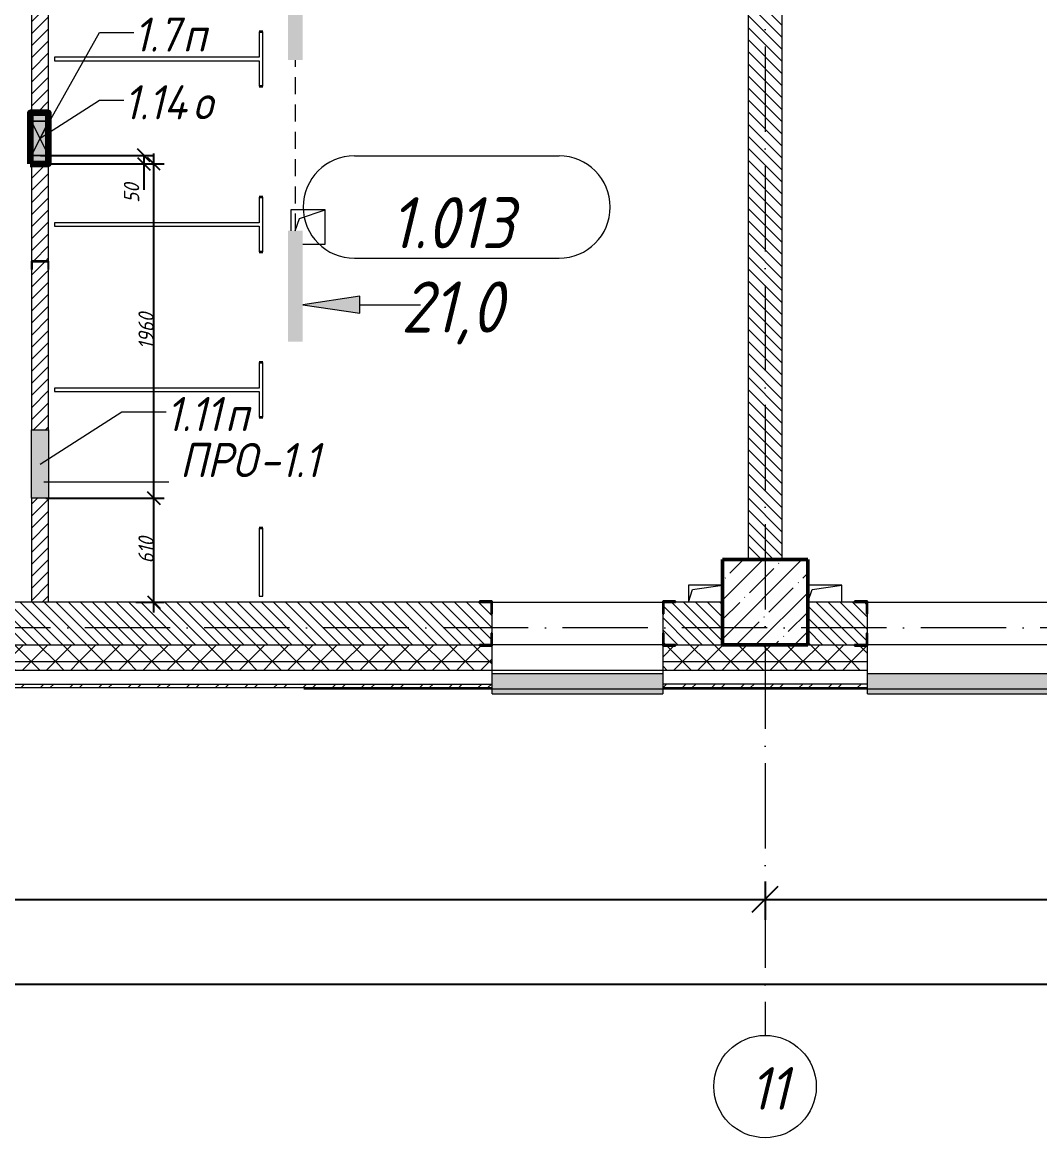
# Model space of a CAD drawing. Header units: millimetres. Extents: x -356862 to 418287, y 0 to 839748.
# Drawn here: x -162920 to -156955, y 511308 to 517847 of the extents above; entities that cross this region are included whole.
import ezdxf

# ---------------------------------------------------------------- set-up
doc = ezdxf.new("R2010")
doc.units = ezdxf.units.MM
doc.linetypes.add('200_ШТРИХ_ш1п0_6_', pattern=[160, 100, -60])
doc.linetypes.add('50_200_ШТРИХ_1Т_ш5_п1_п1_', pattern=[700, 500, -100, 0, -100])
for name, color, linetype, lineweight in [('9.7) Заделка 956 шт', 6, 'Continuous', 158), ('A-____-____-DIMS', 7, 'Continuous', 9), ('A-____-NOTE-TEXT', 7, 'Continuous', 9), ('A-____-NOTE-TEXT-1', 7, 'Continuous', 5), ('A-DETL-GENF-OTLN', 7, 'Continuous', 9), ('A-DOOR-OPNG-MCUT', 7, 'Continuous', 35), ('A-GENM-____-IDEN', 7, 'Continuous', 9), ('A-GENM-____-MCUT', 7, 'Continuous', 25), ('A-GENM-____-OTLN', 7, 'Continuous', 9), ('A-GENM-____-OTLN-1', 7, 'Continuous', 25), ('A-GLAZ-____-IDEN', 7, 'Continuous', 9), ('A-GLAZ-____-OTLN', 7, 'Continuous', 9), ('A-WALL-____-MCUT', 7, 'Continuous', 13), ('A-WALL-____-MCUT-1', 7, 'Continuous', 9), ('A-WALL-____-OTLN', 7, 'Continuous', 9), ('A-WALL-____-PATT-1', 7, 'Continuous', 9), ('A-WALL-FNSH-MCUT-1', 7, 'Continuous', 9), ('S-COLS-____-MCUT', 7, 'Continuous', 50), ('S-COLS-____-OTLN', 7, 'Continuous', 9), ('S-GRID-____-IDEN', 7, 'Continuous', 9), ('S-GRID-____-OTLN-1', 7, '50_200_ШТРИХ_1Т_ш5_п1_п1_', 9)]:
    doc.layers.add(name, color=color, linetype=linetype, lineweight=lineweight)
for name, color, linetype, lineweight, true_color in [('A-AREA-IDEN-1', 7, 'Continuous', 9, 0x000000), ('A-DETL-GENF-OTLN-3', 9, 'Continuous', 9, 0x808080), ('A-DETL-GENF-OTLN-4', 9, '200_ШТРИХ_ш1п0_6_', 9, 0x808080), ('A-DOOR-____-OTLN-1', 7, 'Continuous', 9, 0xffffff), ('A-GLAZ-____-OTLN-1', 7, 'Continuous', 9, 0xc0c0c0), ('G-____-____-SYMB-1', 9, 'Continuous', 9, 0x808080)]:
    doc.layers.add(name, color=color, linetype=linetype, lineweight=lineweight, true_color=true_color)
doc.styles.add('ISOCPEUR_I', font='isocpeui.ttf', dxfattribs={"width": 0.9, "height": 2.5})
doc.styles.add('ISOCPEUR_I_11', font='isocpeui.ttf', dxfattribs={"width": 0.9, "height": 200})
doc.styles.add('ISOCPEUR_I_7', font='isocpeui.ttf', dxfattribs={"width": 0.9, "height": 90})
doc.styles.add('ISOCPEUR_I_9', font='isocpeui.ttf', dxfattribs={"width": 0.9, "height": 250})
doc.dimstyles.new('ISO-1_8_0_9К_СРЕДНИЙ_Кладочные_1', dxfattribs={"dimscale": 304.8, "dimtxt": 89.638306, "dimasz": 0.246063, "dimexe": 0.19685, "dimexo": 0, "dimgap": 0, "dimtad": 1, "dimdec": 3, "dimrnd": 0.001, "dimdsep": 46, "dimtxsty": 'ISOCPEUR_I_7', "dimblk1": 'OBLIQUE', "dimblk2": 'OBLIQUE', "dimsah": 1, "dimcen": 0.09, "dimdle": 0.19685, "dimazin": 0, "dimtfac": 1, "dimtdec": 4, "dimtix": 1, "dimtmove": 0, "dimatfit": 3, "dimfxl": 1, "dimtvp": 1, "dimtolj": 1, "dimtzin": 0, "dimarcsym": 2})
doc.dimstyles.new('ISO-1_8_0_9К_СРЕДНИЙ_Кладочные_2', dxfattribs={"dimscale": 304.8, "dimtxt": 89.638306, "dimasz": 0.246063, "dimexe": 0.19685, "dimexo": 0, "dimgap": 0, "dimtad": 1, "dimdec": 3, "dimrnd": 0.001, "dimdsep": 46, "dimtxsty": 'ISOCPEUR_I_7', "dimblk1": 'OBLIQUE', "dimblk2": 'OBLIQUE', "dimsah": 1, "dimcen": 0.09, "dimdle": 0.19685, "dimazin": 0, "dimtfac": 1, "dimtdec": 4, "dimtix": 1, "dimtmove": 1, "dimatfit": 3, "dimfxl": 1, "dimtvp": 1, "dimtolj": 1, "dimtzin": 0, "dimarcsym": 2})
doc.dimstyles.new('ISO-2_5_0_9К_БОЛЬШОЙ_ОСИ', dxfattribs={"dimscale": 304.8, "dimtxt": 248.995294, "dimasz": 0.492126, "dimexe": 0.393701, "dimexo": 0, "dimgap": 0, "dimtad": 1, "dimdec": 0, "dimzin": 0, "dimdsep": 46, "dimtxsty": 'ISOCPEUR_I', "dimblk1": 'OBLIQUE', "dimblk2": 'OBLIQUE', "dimsah": 1, "dimcen": 0.09, "dimdle": 0.393701, "dimazin": 0, "dimtfac": 1, "dimtdec": 4, "dimtix": 1, "dimtmove": 0, "dimatfit": 3, "dimfxl": 1, "dimtvp": 1, "dimtolj": 1, "dimtzin": 0, "dimarcsym": 2})
pattern_1 = [(135, (-176515.067, 459015.94), (-35.35534, -35.35534), [])]
pattern_2 = [(45, (-176515.07, 459015.94), (-70.71068, 70.71068), []), (135, (-176515.07, 459015.94), (-70.71068, -70.71068), [])]

# ---------------------------------------------------------------- blocks, each defined once
blk = doc.blocks.new('BSC_Колонна _Прямоугольная - 500х500-V34-АР1_План отверстий 1 этажа в осях 1-64_Ю-ЯЯ')
at = {"layer": 'S-COLS-____-OTLN'}
h = blk.add_hatch(dxfattribs=at)
h.set_pattern_fill('FP_40', color=256, style=0, pattern_type=2)
h.set_pattern_definition([(45, (-17950, -55431.04), (-114.04925, 114.04925), []), (45, (-17835.95, -55431.04), (-114.04925, 114.04925), [201.613, -40.323, 3.353, -36.97])])
h.paths.add_polyline_path([(-250, -250), (250, -250), (250, 250), (-250, 250), (-250, 178.3)], flags=0)
at = {"layer": 'S-COLS-____-MCUT'}
for p, q in [((250, 250), (-250, 250)), ((-250, 250), (-250, -250)), ((250, -250), (250, 250)), ((-250, -250), (250, -250))]:
    blk.add_line(p, q, dxfattribs=at)
blk = doc.blocks.new('DOR_ДУ_распашная__1Ст_Прямоугольная_ШЕР - Вн_650х2100h_Кабинки С_у-18405741-АР1_План отверстий 1 этажа в осях 1-64_Ю-ЯЯ')
at = {"layer": 'A-DOOR-OPNG-MCUT'}
for p, q in [((-325, -10), (-325, 10)), ((325, 10), (325, -10))]:
    blk.add_line(p, q, dxfattribs=at)
blk = doc.blocks.new('Фахверк_СКБ_Уголок - 250_2700-27497298-АР1_План отверстий 1 этажа в осях 1-64_Ю-ЯЯ')
at = {"layer": 'A-GENM-____-MCUT'}
for p, q in [((200, 181), (125, 181)), ((125, 181), (125, 106)), ((131, 106), (131, 175)), ((131, 175), (200, 175)), ((200, 175), (200, 181)), ((125, 106), (131, 106)), ((131, -6), (125, -6)), ((125, -6), (125, -81)), ((131, -75), (131, -6)), ((125, -81), (200, -81)), ((200, -75), (131, -75)), ((200, -81), (200, -75))]:
    blk.add_line(p, q, dxfattribs=at)
blk = doc.blocks.new('154_Фахверк_СКБ_Швеллер - Тип_100_4010-27789772-АР1_План отверстий 1 этажа в осях 1-64_Ю-ЯЯ')
at = {"layer": 'A-GENM-____-MCUT'}
for p, q in [((175, 50), (125, 50)), ((125, 50), (125, -50)), ((128, 47), (175, 47)), ((128, -47), (128, 47)), ((175, 47), (175, 50)), ((125, -50), (175, -50)), ((175, -47), (128, -47)), ((175, -50), (175, -47))]:
    blk.add_line(p, q, dxfattribs=at)
blk = doc.blocks.new('AR_Отверстие Ниша - Лючок-32402355-АР1_План отверстий 1 этажа в осях 1-64_Ю-ЯЯ')
at = {"layer": 'A-GLAZ-____-OTLN'}
h = blk.add_hatch(color=256, dxfattribs=at)
h.paths.add_polyline_path([(150, 50), (100, 50), (100, -50), (150, -50)], flags=0)
h.paths.add_polyline_path([(-100, 50), (-150, 50), (-150, -50), (-100, -50)], flags=0)
for p, q in [((-150, 50), (-100, 50)), ((-150, -50), (-150, 50)), ((100, 50), (150, 50)), ((150, 50), (150, -50)), ((-100, -50), (-150, -50)), ((150, -50), (100, -50))]:
    blk.add_line(p, q, dxfattribs=at)
blk = doc.blocks.new('AR_Отверстие Ниша - Лючок-32401394-АР1_План отверстий 1 этажа в осях 1-64_Ю-ЯЯ')
at = {"layer": 'A-GLAZ-____-OTLN'}
blk.add_hatch(color=256, dxfattribs=at).paths.add_polyline_path([(200, 50), (-200, 50), (-200, -50), (200, -50)], flags=0)
for p, q in [((-200, 50), (200, 50)), ((-200, -50), (-200, 50)), ((200, 50), (200, -50)), ((200, -50), (-200, -50))]:
    blk.add_line(p, q, dxfattribs=at)
blk = doc.blocks.new('AR_Отверстие прямоугольное _в стене_ - AR_Отверстие прямоугольное _в стене__ВК-32402324-АР1_План отверстий 1 этажа в осях 1-64_Ю-ЯЯ')
at = {"layer": 'A-GLAZ-____-OTLN'}
blk.add_hatch(color=256, dxfattribs=at).paths.add_polyline_path([(100, 50), (-100, 50), (-100, -50), (100, -50)], flags=0)
at = {"layer": 'A-DETL-GENF-OTLN'}
for p, q in [((-100, -50), (-100, 50)), ((-100, 50), (100, 50)), ((100, 50), (-100, -50)), ((-100, 50), (100, -50)), ((100, 50), (-100, 50)), ((-100, 50), (-100, -50)), ((100, 50), (100, -50)), ((100, -50), (100, 50)), ((100, -50), (-100, -50)), ((-100, -50), (100, -50))]:
    blk.add_line(p, q, dxfattribs=at)
blk = doc.blocks.new('AR_Отверстие прямоугольное _в плите_ - AR_Отверстие прямоугольное _в плите_-V182-АР1_План отверстий 1 этажа в осях 1-64_Ю-ЯЯ')
at = {"layer": 'A-GENM-____-OTLN'}
for p, q in [((100, 100), (-100, 100)), ((-100, 100), (-100, -21.9)), ((-50, 50), (100, 100)), ((100, -100), (100, 100)), ((-74, -21.9), (-50, 50)), ((-30.3, -100), (100, -100))]:
    blk.add_line(p, q, dxfattribs=at)
blk = doc.blocks.new('AR_Отверстие прямоугольное _в плите_ - AR_Отверстие прямоугольное _в плите_-30511788-АР1_План отверстий 1 этажа в осях 1-64_Ю-ЯЯ')
at = {"layer": 'A-GENM-____-OTLN'}
for p, q in [((100, 50), (-100, 50)), ((-100, 50), (-100, -50)), ((-100, -50), (-75, 25)), ((-75, 25), (100, 50))]:
    blk.add_line(p, q, dxfattribs=at)
blk = doc.blocks.new('AR_Отверстие прямоугольное _в плите_ - AR_Отверстие прямоугольное _в плите_-V206-АР1_План отверстий 1 этажа в осях 1-64_Ю-ЯЯ')
at = {"layer": 'A-GENM-____-OTLN'}
for p, q in [((100, 50), (-100, 50)), ((-100, -50), (-75, 25)), ((-75, 25), (100, 50)), ((100, -50), (100, 50))]:
    blk.add_line(p, q, dxfattribs=at)
blk = doc.blocks.new('Отлив_СКБ - Отлив витража_120_НВФ-31885283-АР1_План отверстий 1 этажа в осях 1-64_Ю-ЯЯ')
at = {"layer": 'A-GLAZ-____-OTLN-1'}
for points in [[(425.8, -2), (1000, -2), (1000, 0), (0, 0), (0, -2)], [(425.8, -120), (1000, -120), (1000, -2), (0, -2), (0, -120)]]:
    blk.add_hatch(color=256, dxfattribs=at).paths.add_polyline_path(points, flags=0)
at = {"layer": 'A-GLAZ-____-OTLN'}
for p, q in [((0, 0), (1000, 0)), ((1000, -2), (0, -2)), ((0, -120), (0, -83)), ((0, -120), (1000, -120)), ((1000, -83), (1000, -120))]:
    blk.add_line(p, q, dxfattribs=at)
blk = doc.blocks.new('Отлив_СКБ - Отлив витража_120_НВФ-31885687-АР1_План отверстий 1 этажа в осях 1-64_Ю-ЯЯ')
at = {"layer": 'A-GLAZ-____-OTLN-1'}
for points in [[(0, -2), (1800, -2), (1800, 0), (0, 0)], [(877.1, -120), (1800, -120), (1800, -2), (0, -2), (0, -120)]]:
    blk.add_hatch(color=256, dxfattribs=at).paths.add_polyline_path(points, flags=0)
at = {"layer": 'A-GLAZ-____-OTLN'}
for p, q in [((0, 0), (1800, 0)), ((1800, -2), (0, -2)), ((0, -120), (0, -83)), ((0, -120), (1800, -120)), ((1800, -83), (1800, -120))]:
    blk.add_line(p, q, dxfattribs=at)
blk = doc.blocks.new('DET_L_Имитация разреза_ISO2-5 - Вправо-29859192-АР1_План отверстий 1 этажа в осях 1-64_Ю-ЯЯ')
at = {"layer": 'A-DETL-GENF-OTLN-4'}
blk.add_line((143.1, 0), (1144, 0), dxfattribs=at)
blk = doc.blocks.new('Ось сетки - Круг_Ø6_00__ISO-2_5_0_9K_-25732049-АР1_План отверстий 1 этажа в осях 1-64_Ю-ЯЯ')
at = {"layer": 'S-GRID-____-IDEN'}
blk.add_circle((0, 0), 3, dxfattribs=at)
blk = doc.blocks.new('_Oblique')
at = {"color": 0, "linetype": 'ByBlock', "lineweight": -2}
blk.add_line((-0.5, -0.5), (0.5, 0.5), dxfattribs=at)
blk = doc.blocks.new('*D13486')
at = {"layer": 'A-____-____-DIMS', "color": 0, "lineweight": -2, "transparency": 16777216}
for p, q in [((-163265.1, 512810.5), (-163265.1, 512584.4)), ((-158565.1, 512810.5), (-158565.1, 512584.4)), ((-163385.1, 512704.4), (-158445.1, 512704.4))]:
    blk.add_line(p, q, dxfattribs=at)
at = {"layer": 'Defpoints', "color": 0, "transparency": 16777216}
for p in [(-163265.1, 512810.5), (-158565.1, 512810.5), (-158565.1, 512704.4)]:
    blk.add_point(p, dxfattribs=at)
at = {"layer": 'A-____-____-DIMS', "color": 0, "lineweight": -2, "transparency": 16777216, "xscale": 150, "yscale": 150, "zscale": 150, "rotation": 180}
blk.add_blockref('_Oblique', (-163265.1, 512704.4), dxfattribs=at)
at = {"layer": 'A-____-____-DIMS', "color": 0, "lineweight": -2, "transparency": 16777216, "xscale": 150, "yscale": 150, "zscale": 150}
blk.add_blockref('_Oblique', (-158565.1, 512704.4), dxfattribs=at)
at = {"layer": 'A-____-____-DIMS', "color": 0, "transparency": 16777216, "insert": (-160915.1, 512705.7), "char_height": 2.5, "width": 781.462, "attachment_point": 5, "style": 'ISOCPEUR_I'}
blk.add_mtext('\\A1;4700', dxfattribs=at)
blk = doc.blocks.new('*D13487')
at = {"layer": 'A-____-____-DIMS', "color": 0, "lineweight": -2, "transparency": 16777216}
for p, q in [((-158565.1, 512810.5), (-158565.1, 512584.4)), ((-155565.1, 512810.5), (-155565.1, 512584.4)), ((-158685.1, 512704.4), (-155445.1, 512704.4))]:
    blk.add_line(p, q, dxfattribs=at)
at = {"layer": 'Defpoints', "color": 0, "transparency": 16777216}
for p in [(-158565.1, 512810.5), (-155565.1, 512810.5), (-155565.1, 512704.4)]:
    blk.add_point(p, dxfattribs=at)
at = {"layer": 'A-____-____-DIMS', "color": 0, "lineweight": -2, "transparency": 16777216, "xscale": 150, "yscale": 150, "zscale": 150, "rotation": 180}
blk.add_blockref('_Oblique', (-158565.1, 512704.4), dxfattribs=at)
at = {"layer": 'A-____-____-DIMS', "color": 0, "lineweight": -2, "transparency": 16777216, "xscale": 150, "yscale": 150, "zscale": 150}
blk.add_blockref('_Oblique', (-155565.1, 512704.4), dxfattribs=at)
at = {"layer": 'A-____-____-DIMS', "color": 0, "transparency": 16777216, "insert": (-157065.1, 512705.7), "char_height": 2.5, "width": 758.478, "attachment_point": 5, "style": 'ISOCPEUR_I'}
blk.add_mtext('\\A1;3000', dxfattribs=at)
blk = doc.blocks.new('*D13480')
at = {"layer": 'A-____-____-DIMS', "color": 0, "lineweight": -2, "transparency": 16777216}
for p, q in [((-178865.1, 512313.7), (-178865.1, 512087.6)), ((-105465.1, 512313.7), (-105465.1, 512087.6)), ((-178985.1, 512207.6), (-105345.1, 512207.6))]:
    blk.add_line(p, q, dxfattribs=at)
at = {"layer": 'Defpoints', "color": 0, "transparency": 16777216}
for p in [(-178865.1, 512313.7), (-105465.1, 512313.7), (-105465.1, 512207.6)]:
    blk.add_point(p, dxfattribs=at)
at = {"layer": 'A-____-____-DIMS', "color": 0, "lineweight": -2, "transparency": 16777216, "xscale": 150, "yscale": 150, "zscale": 150, "rotation": 180}
blk.add_blockref('_Oblique', (-178865.1, 512207.6), dxfattribs=at)
at = {"layer": 'A-____-____-DIMS', "color": 0, "lineweight": -2, "transparency": 16777216, "xscale": 150, "yscale": 150, "zscale": 150}
blk.add_blockref('_Oblique', (-105465.1, 512207.6), dxfattribs=at)
at = {"layer": 'A-____-____-DIMS', "color": 0, "transparency": 16777216, "insert": (-142165.1, 512208.9), "char_height": 2.5, "width": 971.082, "attachment_point": 5, "style": 'ISOCPEUR_I'}
blk.add_mtext('\\A1;73400', dxfattribs=at)
blk = doc.blocks.new('*D13549')
at = {"layer": 'A-____-____-DIMS', "color": 0, "lineweight": -2, "transparency": 16777216}
for p, q in [((-162148.9, 514387), (-162148.9, 515117)), ((-162781.2, 515057), (-162088.9, 515057)), ((-162255, 514447), (-162088.9, 514447))]:
    blk.add_line(p, q, dxfattribs=at)
at = {"layer": 'Defpoints', "color": 0, "transparency": 16777216}
for p in [(-162781.2, 515057), (-162148.9, 515057), (-162255, 514447)]:
    blk.add_point(p, dxfattribs=at)
at = {"layer": 'A-____-____-DIMS', "color": 0, "lineweight": -2, "transparency": 16777216, "xscale": 75, "yscale": 75, "zscale": 75}
for p, rotation in [((-162148.9, 515057), 90), ((-162148.9, 514447), 270)]:
    blk.add_blockref('_Oblique', p, dxfattribs=dict(at, rotation=rotation))
at = {"layer": 'A-____-____-DIMS', "color": 0, "transparency": 16777216, "insert": (-162193.9, 514752), "char_height": 90, "width": 368.207, "attachment_point": 5, "rotation": 90, "style": 'ISOCPEUR_I_7'}
blk.add_mtext('\\A1;610', dxfattribs=at)
blk = doc.blocks.new('*D13550')
at = {"layer": 'A-____-____-DIMS', "color": 0, "lineweight": -2, "transparency": 16777216}
for p, q in [((-162148.9, 514997), (-162148.9, 517077)), ((-162874.1, 517017), (-162088.9, 517017)), ((-162781.2, 515057), (-162088.9, 515057))]:
    blk.add_line(p, q, dxfattribs=at)
at = {"layer": 'Defpoints', "color": 0, "transparency": 16777216}
for p in [(-162874.1, 517017), (-162148.9, 517017), (-162781.2, 515057)]:
    blk.add_point(p, dxfattribs=at)
at = {"layer": 'A-____-____-DIMS', "color": 0, "lineweight": -2, "transparency": 16777216, "xscale": 75, "yscale": 75, "zscale": 75}
for p, rotation in [((-162148.9, 517017), 90), ((-162148.9, 515057), 270)]:
    blk.add_blockref('_Oblique', p, dxfattribs=dict(at, rotation=rotation))
at = {"layer": 'A-____-____-DIMS', "color": 0, "transparency": 16777216, "insert": (-162193.9, 516037), "char_height": 90, "width": 504.733, "attachment_point": 5, "rotation": 90, "style": 'ISOCPEUR_I_7'}
blk.add_mtext('\\A1;1960', dxfattribs=at)
blk = doc.blocks.new('*D13551')
at = {"layer": 'A-____-____-DIMS', "color": 0, "lineweight": -2, "transparency": 16777216}
for p, q in [((-162874.1, 517017), (-162147.4, 517017)), ((-162813, 517067), (-162147.4, 517067)), ((-162207.4, 517067), (-162207.4, 516957)), ((-162207.4, 517017), (-162207.4, 516865.1))]:
    blk.add_line(p, q, dxfattribs=at)
at = {"layer": 'Defpoints', "color": 0, "transparency": 16777216}
for p in [(-162874.1, 517017), (-162813, 517067), (-162207.4, 517067)]:
    blk.add_point(p, dxfattribs=at)
at = {"layer": 'A-____-____-DIMS', "color": 0, "lineweight": -2, "transparency": 16777216, "xscale": 75, "yscale": 75, "zscale": 75}
for p, rotation in [((-162207.4, 517067), 90), ((-162207.4, 517017), 270)]:
    blk.add_blockref('_Oblique', p, dxfattribs=dict(at, rotation=rotation))
at = {"layer": 'A-____-____-DIMS', "color": 0, "transparency": 16777216, "insert": (-162324.1, 516788.6), "char_height": 90, "width": 273.052, "attachment_point": 1, "rotation": 90, "line_spacing_factor": 1.149209, "style": 'ISOCPEUR_I_7'}
blk.add_mtext('\\A1;50', dxfattribs=at)
blk = doc.blocks.new('AAR_СКБ_Марка_помещения_1_5 ммп - Номер _ Площадь-27962135-АИ_План этажа_Стены_1')
at = {"layer": 'A-AREA-IDEN-1'}
for p, q in [((-2.987, 3), (3.013, 3)), ((-2.987, 0), (3.013, 0))]:
    blk.add_line(p, q, dxfattribs=at)
for centre, start, end in [((-2.987, 1.5), 90, 270), ((3.013, 1.5), 270, 90)]:
    blk.add_arc(centre, 1.5, start, end, dxfattribs=at)

msp = doc.modelspace()

# ---------------------------------------------------------------- hatches: boundary and pattern name
at = {"layer": 'A-____-NOTE-TEXT-1'}
for points in [[(-161362.1006, 517625.9995), (-161275.364, 517625.9995), (-161275.364, 518275.9995), (-161362.1006, 518275.9995), (-161362.1006, 517854.284)], [(-161275.364, 515975.0766), (-161275.364, 516625.0766), (-161362.1006, 516625.0766), (-161362.1006, 515975.0766)], [(-160941.7226, 516140.9247), (-160941.7226, 516240.9247), (-161275.364, 516190.9247)]]:
    msp.add_hatch(color=256, dxfattribs=at).paths.add_polyline_path(points, flags=0)
at = {"layer": 'A-WALL-____-PATT-1'}
h = msp.add_hatch(dxfattribs=at)
h.set_pattern_fill('FP_5', color=256, style=0, pattern_type=2)
h.set_pattern_definition([(45, (-176515.067, 459015.94), (-35.35534, 35.35534), [])])
h.paths.add_polyline_path([(-162765.0675, 514446.983), (-162765.0675, 515056.983), (-162865.0675, 515056.983), (-162865.0675, 514446.983)], flags=0)
h.paths.add_polyline_path([(-162765.0675, 515456.983), (-162765.0675, 516396.983), (-162768.0675, 516396.983), (-162768.0675, 516443.983), (-162862.0675, 516443.983), (-162862.0675, 516396.983), (-162865.0675, 516396.983), (-162865.0675, 515456.983), (-162840.9048, 515456.983)], flags=0)
h.paths.add_polyline_path([(-162865.0675, 516446.983), (-162765.0675, 516446.983), (-162765.0675, 517016.983), (-162865.0675, 517016.983)], flags=0)
h.paths.add_polyline_path([(-162796.4072, 517316.983), (-162765.0675, 517316.983), (-162765.0675, 519696.983), (-162865.0675, 519696.983), (-162865.0675, 517316.983)], flags=0)
h.paths.add_polyline_path([(-162810.0216, 520196.983), (-162765.0675, 520196.983), (-162765.0675, 521996.983), (-162865.0675, 521996.983), (-162865.0675, 520196.983), (-162811.655, 520196.983)], flags=0)
h = msp.add_hatch(dxfattribs=at)
h.set_pattern_fill('FP_6', color=256, style=0, pattern_type=2)
h.set_pattern_definition(pattern_1)
h.paths.add_polyline_path([(-158665.0675, 514696.983), (-158465.0675, 514696.983), (-158465.0675, 518196.983), (-158534.0675, 518196.983), (-158534.0675, 518202.983), (-158465.0675, 518202.983), (-158465.0675, 521696.983), (-158665.0675, 521696.983), (-158665.0675, 518202.983), (-158596.0675, 518202.983), (-158596.0675, 518196.983), (-158665.0675, 518196.983), (-158665.0675, 516239.7989)], flags=0)
h = msp.add_hatch(dxfattribs=at)
h.set_pattern_fill('FP_6', color=256, style=0, pattern_type=2)
h.set_pattern_definition(pattern_1)
h.paths.add_polyline_path([(-159090.0675, 514196.983), (-158815.0675, 514196.983), (-158815.0675, 514446.983), (-159159.0675, 514446.983), (-159159.0675, 514377.983), (-159165.0675, 514377.983), (-159165.0675, 514265.983), (-159159.0675, 514265.983), (-159159.0675, 514196.983)], flags=0)
h.paths.add_polyline_path([(-160171.0675, 514196.983), (-160171.0675, 514265.983), (-160165.0675, 514265.983), (-160165.0675, 514377.983), (-160171.0675, 514377.983), (-160171.0675, 514446.983), (-162965.0675, 514446.983), (-162965.0675, 514196.983), (-160240.0675, 514196.983)], flags=0)
h = msp.add_hatch(dxfattribs=at)
h.set_pattern_fill('FP_6', color=256, style=0, pattern_type=2)
h.set_pattern_definition(pattern_1)
h.paths.add_polyline_path([(-156090.0675, 514196.983), (-155815.0675, 514196.983), (-155815.0675, 514446.983), (-156159.0675, 514446.983), (-156159.0675, 514377.983), (-156165.0675, 514377.983), (-156165.0675, 514265.983), (-156159.0675, 514265.983), (-156159.0675, 514196.983)], flags=0)
h.paths.add_polyline_path([(-158315.0675, 514196.983), (-157971.0675, 514196.983), (-157971.0675, 514265.983), (-157965.0675, 514265.983), (-157965.0675, 514377.983), (-157971.0675, 514377.983), (-157971.7192, 514446.983), (-158315.0675, 514446.983)], flags=0)
h = msp.add_hatch(dxfattribs=at)
h.set_pattern_fill('FP_1', color=256, style=0, pattern_type=2)
h.set_pattern_definition(pattern_2)
h.paths.add_polyline_path([(-132090.0675, 514096.983), (-131300.0675, 514096.983), (-131300.0675, 514196.983), (-132090.0675, 514196.983), (-132090.0675, 514190.983), (-132165.0675, 514190.983), (-132165.0675, 514096.983)], flags=0)
h.paths.add_polyline_path([(-134110.4602, 514096.983), (-133965.0675, 514096.983), (-133965.0675, 514190.983), (-134040.0675, 514190.983), (-134040.0675, 514196.983), (-135090.0675, 514196.983), (-135090.0675, 514190.983), (-135165.0675, 514190.983), (-135165.0675, 514096.983)], flags=0)
h.paths.add_polyline_path([(-136965.0675, 514096.983), (-136965.0675, 514190.983), (-137040.0675, 514190.983), (-137040.0675, 514196.983), (-138090.0675, 514196.983), (-138090.0675, 514190.983), (-138165.0675, 514190.983), (-138165.0675, 514096.983), (-137645.4615, 514096.983)], flags=0)
h.paths.add_polyline_path([(-140815.0675, 514096.983), (-139965.0675, 514096.983), (-139965.0675, 514190.983), (-140040.0675, 514190.983), (-140040.0675, 514196.983), (-141090.0675, 514196.983), (-141090.0675, 514190.983), (-141165.0675, 514190.983), (-141165.0675, 514096.983), (-141090.0675, 514096.983)], flags=0)
h.paths.add_polyline_path([(-142965.0675, 514096.983), (-142965.0675, 514190.983), (-143040.0675, 514190.983), (-143040.0675, 514196.983), (-144090.0675, 514196.983), (-144090.0675, 514190.983), (-144165.0675, 514190.983), (-144165.0675, 514096.983), (-142971.0675, 514096.983)], flags=0)
h.paths.add_polyline_path([(-145965.0675, 514096.983), (-145965.0675, 514190.983), (-146040.0675, 514190.983), (-146040.0675, 514196.983), (-147090.0675, 514196.983), (-147090.0675, 514190.983), (-147165.0675, 514190.983), (-147165.0675, 514096.983), (-146482.9649, 514096.983)], flags=0)
h.paths.add_polyline_path([(-150017.9662, 514096.983), (-148965.0675, 514096.983), (-148965.0675, 514190.983), (-149040.0675, 514190.983), (-149040.0675, 514196.983), (-150090.0675, 514196.983), (-150090.0675, 514190.983), (-150165.0675, 514190.983), (-150165.0675, 514096.983)], flags=0)
h.paths.add_polyline_path([(-151965.0675, 514096.983), (-151965.0675, 514190.983), (-152040.0675, 514190.983), (-152040.0675, 514196.983), (-153090.0675, 514196.983), (-153090.0675, 514190.983), (-153165.0675, 514190.983), (-153165.0675, 514096.983), (-152669.2172, 514096.983)], flags=0)
h.paths.add_polyline_path([(-156165.0675, 514096.983), (-154965.0675, 514096.983), (-154965.0675, 514190.983), (-155040.0675, 514190.983), (-155040.0675, 514196.983), (-156090.0675, 514196.983), (-156090.0675, 514190.983), (-156165.0675, 514190.983)], flags=0)
h.paths.add_polyline_path([(-158315.0675, 514096.983), (-157965.0675, 514096.983), (-157965.0675, 514190.983), (-158040.0675, 514190.983), (-158040.0675, 514196.983), (-159090.0675, 514196.983), (-159090.0675, 514190.983), (-159165.0675, 514190.983), (-159165.0675, 514096.983), (-158815.0675, 514096.983)], flags=0)
h.paths.add_polyline_path([(-160622.9702, 514096.983), (-160165.0675, 514096.983), (-160165.0675, 514190.983), (-160240.0675, 514190.983), (-160240.0675, 514196.983), (-166865.0675, 514196.983), (-166865.0675, 514096.983), (-162390.4709, 514096.983)], flags=0)
h.paths.add_polyline_path([(-168265.0675, 514096.983), (-168265.0675, 514196.983), (-168865.0675, 514196.983), (-168865.0675, 514096.983)], flags=0)
h.paths.add_polyline_path([(-170965.0675, 514096.983), (-170965.0675, 514196.983), (-178965.0675, 514196.983), (-178965.0675, 514096.983), (-172995.4749, 514096.983)], flags=0)
h = msp.add_hatch(dxfattribs=at)
h.set_pattern_fill('FP_1', color=256, style=0, pattern_type=2)
h.set_pattern_definition(pattern_2)
h.paths.add_polyline_path([(-131300.0675, 514046.983), (-131300.0675, 514096.983), (-132165.0675, 514096.983), (-132165.0675, 514046.983), (-131459.2092, 514046.983)], flags=0)
h.paths.add_polyline_path([(-134110.4602, 514046.983), (-133965.0675, 514046.983), (-133965.0675, 514096.983), (-135165.0675, 514096.983), (-135165.0675, 514046.983)], flags=0)
h.paths.add_polyline_path([(-136965.0675, 514046.983), (-136965.0675, 514096.983), (-138165.0675, 514096.983), (-138165.0675, 514046.983), (-137645.4615, 514046.983)], flags=0)
h.paths.add_polyline_path([(-139965.0675, 514046.983), (-139965.0675, 514096.983), (-141165.0675, 514096.983), (-141165.0675, 514046.983), (-140296.7125, 514046.983)], flags=0)
h.paths.add_polyline_path([(-142965.0675, 514046.983), (-142965.0675, 514096.983), (-144165.0675, 514096.983), (-144165.0675, 514046.983), (-143831.7139, 514046.983)], flags=0)
h.paths.add_polyline_path([(-149134.2159, 514046.983), (-148965.0675, 514046.983), (-148965.0675, 514096.983), (-150165.0675, 514096.983), (-150165.0675, 514046.983), (-149576.091, 514046.983)], flags=0)
h.paths.add_polyline_path([(-147165.0675, 514046.983), (-145965.0675, 514046.983), (-145965.0675, 514096.983), (-147165.0675, 514096.983)], flags=0)
h.paths.add_polyline_path([(-153165.0675, 514046.983), (-151965.0675, 514046.983), (-151965.0675, 514096.983), (-153165.0675, 514096.983)], flags=0)
h.paths.add_polyline_path([(-156165.0675, 514046.983), (-154965.0675, 514046.983), (-154965.0675, 514096.983), (-156165.0675, 514096.983)], flags=0)
h.paths.add_polyline_path([(-159165.0675, 514046.983), (-157965.0675, 514046.983), (-157965.0675, 514096.983), (-159165.0675, 514096.983)], flags=0)
h.paths.add_polyline_path([(-160622.9702, 514046.983), (-160165.0675, 514046.983), (-160165.0675, 514096.983), (-166865.0675, 514096.983), (-166865.0675, 514046.983), (-162390.4709, 514046.983)], flags=0)
h.paths.add_polyline_path([(-168265.0675, 514046.983), (-168265.0675, 514096.983), (-168865.0675, 514096.983), (-168865.0675, 514046.983)], flags=0)
h.paths.add_polyline_path([(-170965.0675, 514046.983), (-170965.0675, 514096.983), (-179065.0675, 514096.983), (-179065.0675, 514046.983), (-172995.4749, 514046.983)], flags=0)
h = msp.add_hatch(dxfattribs=at)
h.set_pattern_fill('FP_3', color=256, style=0, pattern_type=2)
h.set_pattern_definition([(45, (-176515.07, 459015.94), (-85.53659, 85.53659), []), (45, (-176458.04, 459015.94), (-85.53659, 85.53659), [])])
h.paths.add_polyline_path([(-131459.2092, 513946.983), (-131300.0675, 513946.983), (-131300.0675, 513966.983), (-132165.0675, 513966.983), (-132165.0675, 513946.983)], flags=0)
h.paths.add_polyline_path([(-134110.4602, 513946.983), (-133965.0675, 513946.983), (-133965.0675, 513966.983), (-135165.0675, 513966.983), (-135165.0675, 513946.983)], flags=0)
h.paths.add_polyline_path([(-137645.4615, 513946.983), (-136965.0675, 513946.983), (-136965.0675, 513966.983), (-138165.0675, 513966.983), (-138165.0675, 513946.983)], flags=0)
h.paths.add_polyline_path([(-140296.7125, 513946.983), (-139965.0675, 513946.983), (-139965.0675, 513966.983), (-141165.0675, 513966.983), (-141165.0675, 513946.983), (-140738.5877, 513946.983)], flags=0)
h.paths.add_polyline_path([(-142965.0675, 513946.983), (-142965.0675, 513966.983), (-144165.0675, 513966.983), (-144165.0675, 513946.983), (-143831.7139, 513946.983)], flags=0)
h.paths.add_polyline_path([(-146482.9649, 513946.983), (-145965.0675, 513946.983), (-145965.0675, 513966.983), (-147165.0675, 513966.983), (-147165.0675, 513946.983)], flags=0)
h.paths.add_polyline_path([(-149134.2159, 513946.983), (-148965.0675, 513946.983), (-148965.0675, 513966.983), (-150165.0675, 513966.983), (-150165.0675, 513946.983), (-149576.091, 513946.983)], flags=0)
h.paths.add_polyline_path([(-153165.0675, 513946.983), (-151965.0675, 513946.983), (-151965.0675, 513966.983), (-153165.0675, 513966.983)], flags=0)
h.paths.add_polyline_path([(-155320.4682, 513946.983), (-154965.0675, 513946.983), (-154965.0675, 513966.983), (-156165.0675, 513966.983), (-156165.0675, 513946.983)], flags=0)
h.paths.add_polyline_path([(-157965.0675, 513946.983), (-157965.0675, 513966.983), (-159165.0675, 513966.983), (-159165.0675, 513946.983), (-157971.7192, 513946.983)], flags=0)
h.paths.add_polyline_path([(-160622.9702, 513946.983), (-160165.0675, 513946.983), (-160165.0675, 513966.983), (-166865.0675, 513966.983), (-166865.0675, 513946.983), (-162390.4709, 513946.983)], flags=0)
h.paths.add_polyline_path([(-168865.0675, 513946.983), (-168265.0675, 513946.983), (-168265.0675, 513966.983), (-168865.0675, 513966.983)], flags=0)
h.paths.add_polyline_path([(-170965.0675, 513946.983), (-170965.0675, 513966.983), (-179195.0675, 513966.983), (-179195.0675, 513946.983), (-172995.4749, 513946.983)], flags=0)

# ---------------------------------------------------------------- linework, layer by layer
at = {"layer": '9.7) Заделка 956 шт'}
msp.add_lwpolyline([(-162874.0692, 517016.983), (-162765.0675, 517016.983), (-162765.0675, 517316.983), (-162874.0692, 517316.983)], close=True, dxfattribs=at)
at = {"layer": 'A-____-NOTE-TEXT'}
for p, q in [((-160941.7226, 516240.9247), (-161275.364, 516190.9247)), ((-160941.7226, 516140.9247), (-160941.7226, 516240.9247)), ((-161275.364, 516190.9247), (-160941.7226, 516140.9247)), ((-160941.7226, 516190.9247), (-160585.4726, 516190.9247))]:
    msp.add_line(p, q, dxfattribs=at)
at = {"layer": 'A-GENM-____-IDEN'}
msp.add_line((-162792.6806, 515153.2382), (-162060.9161, 515153.2382), dxfattribs=at)
at = {"layer": 'A-GLAZ-____-IDEN'}
for p, q in [((-162815.0675, 517166.983), (-162467.0373, 517787.5412)), ((-162467.0373, 517787.5412), (-162265.0675, 517787.5412)), ((-162815.0675, 517166.983), (-162467.0373, 517390.5412)), ((-162467.0373, 517390.5412), (-162324.4675, 517390.5412)), ((-162815.0675, 515256.983), (-162335.6258, 515562.9988)), ((-162335.6258, 515562.9988), (-162075.8381, 515562.9988))]:
    msp.add_line(p, q, dxfattribs=at)
at = {"layer": 'A-WALL-____-MCUT'}
for p, q in [((-158665.0675, 518196.983), (-158665.0675, 514696.983)), ((-158465.0675, 514696.983), (-158465.0675, 518196.983)), ((-160240.0675, 514446.983), (-162965.0675, 514446.983)), ((-158815.0675, 514446.983), (-159090.0675, 514446.983)), ((-158040.0675, 514446.983), (-158315.0675, 514446.983)), ((-160165.0675, 514265.983), (-160165.0675, 514377.983)), ((-159165.0675, 514377.983), (-159165.0675, 514265.983)), ((-157965.0675, 514265.983), (-157965.0675, 514377.983)), ((-160165.0675, 513966.983), (-160165.0675, 514190.983)), ((-159165.0675, 514190.983), (-159165.0675, 513966.983)), ((-157965.0675, 513966.983), (-157965.0675, 514190.983)), ((-166865.0675, 513966.983), (-160165.0675, 513966.983)), ((-157965.0675, 513966.983), (-159165.0675, 513966.983))]:
    msp.add_line(p, q, dxfattribs=at)
at = {"layer": 'A-WALL-____-MCUT-1'}
for p, q in [((-162965.0675, 514196.983), (-160240.0675, 514196.983)), ((-159090.0675, 514196.983), (-158815.0675, 514196.983)), ((-158315.0675, 514196.983), (-158040.0675, 514196.983)), ((-160165.0675, 514096.983), (-166865.0675, 514096.983)), ((-157965.0675, 514096.983), (-159165.0675, 514096.983)), ((-160165.0675, 514046.983), (-166865.0675, 514046.983)), ((-157965.0675, 514046.983), (-159165.0675, 514046.983))]:
    msp.add_line(p, q, dxfattribs=at)
at = {"layer": 'A-WALL-____-OTLN'}
for p, q in [((-160165.0675, 514446.983), (-159165.0675, 514446.983)), ((-157965.0675, 514446.983), (-156165.0675, 514446.983)), ((-159165.0675, 514196.983), (-160165.0675, 514196.983)), ((-156165.0675, 514196.983), (-157965.0675, 514196.983)), ((-159165.0675, 514046.983), (-160165.0675, 514046.983))]:
    msp.add_line(p, q, dxfattribs=at)
at = {"layer": 'A-WALL-FNSH-MCUT-1'}
for p, q in [((-162865.0675, 519696.983), (-162865.0675, 517316.983)), ((-162765.0675, 517316.983), (-162765.0675, 518626.983)), ((-161530.0675, 517791.983), (-161530.0675, 517641.983)), ((-161510.0675, 517471.983), (-161510.0675, 517791.983)), ((-161530.0675, 517641.983), (-162730.0675, 517641.983)), ((-162730.0675, 517641.983), (-162730.0675, 517621.983)), ((-162730.0675, 517621.983), (-161530.0675, 517621.983)), ((-161530.0675, 517621.983), (-161530.0675, 517471.983)), ((-162865.0675, 517016.983), (-162865.0675, 516446.983)), ((-162765.0675, 516446.983), (-162765.0675, 517016.983)), ((-161530.0675, 516821.983), (-161530.0675, 516671.983)), ((-161510.0675, 516501.983), (-161510.0675, 516821.983)), ((-161530.0675, 516671.983), (-162730.0675, 516671.983)), ((-162730.0675, 516671.983), (-162730.0675, 516651.983)), ((-162730.0675, 516651.983), (-161530.0675, 516651.983)), ((-161530.0675, 516651.983), (-161530.0675, 516501.983)), ((-162865.0675, 516396.983), (-162865.0675, 515456.983)), ((-162765.0675, 515456.983), (-162765.0675, 516396.983)), ((-161530.0675, 515851.983), (-161530.0675, 515701.983)), ((-161510.0675, 515531.983), (-161510.0675, 515851.983)), ((-161530.0675, 515701.983), (-162730.0675, 515701.983)), ((-162730.0675, 515701.983), (-162730.0675, 515681.983)), ((-162730.0675, 515681.983), (-161530.0675, 515681.983)), ((-161530.0675, 515681.983), (-161530.0675, 515531.983)), ((-162865.0675, 515056.983), (-162865.0675, 514446.983)), ((-162765.0675, 514446.983), (-162765.0675, 515056.983)), ((-161530.0675, 514881.983), (-161530.0675, 514481.983)), ((-161510.0675, 514481.983), (-161510.0675, 514881.983)), ((-161530.0675, 514481.983), (-161510.0675, 514481.983)), ((-166865.0675, 513946.983), (-160165.0675, 513946.983)), ((-160165.0675, 513946.983), (-160165.0675, 513966.983)), ((-159165.0675, 513966.983), (-159165.0675, 513946.983)), ((-159165.0675, 513946.983), (-157965.0675, 513946.983)), ((-157965.0675, 513946.983), (-157965.0675, 513966.983))]:
    msp.add_line(p, q, dxfattribs=at)
at = {"layer": 'G-____-____-SYMB-1'}
msp.add_line((-154005.0675, 513937.4663), (-161268.7965, 513937.4663), dxfattribs=at)
at = {"layer": 'S-GRID-____-OTLN-1'}
for p, q in [((-158565.0675, 549908.7924), (-158565.0675, 511907.5288)), ((-72440.6609, 514296.983), (-181183.8377, 514296.983))]:
    msp.add_line(p, q, dxfattribs=at)

# ---------------------------------------------------------------- block references
at = {"layer": 'A-AREA-IDEN-1', "xscale": 199.9999999999999, "yscale": 199.9999999999999, "zscale": 199.9999999999999}
msp.add_blockref('AAR_СКБ_Марка_помещения_1_5 ммп - Номер _ Площадь-27962135-АИ_План этажа_Стены_1', (-160375.6603, 516463.6361), dxfattribs=at)
at = {"layer": 'A-DETL-GENF-OTLN-3', "rotation": 90.00000000000072}
msp.add_blockref('DET_L_Имитация разреза_ISO2-5 - Вправо-29859192-АР1_План отверстий 1 этажа в осях 1-64_Ю-ЯЯ', (-161318.7323, 516481.983), dxfattribs=at)
at = {"layer": 'A-DOOR-____-OTLN-1', "rotation": 90.00000000000007}
for p in [(-161520.0675, 518116.983), (-161520.0675, 517146.983), (-161520.0675, 516176.983), (-161520.0675, 515206.983)]:
    msp.add_blockref('DOR_ДУ_распашная__1Ст_Прямоугольная_ШЕР - Вн_650х2100h_Кабинки С_у-18405741-АР1_План отверстий 1 этажа в осях 1-64_Ю-ЯЯ', p, dxfattribs=at)
at = {"layer": 'A-GENM-____-OTLN'}
for name, p in [('AR_Отверстие прямоугольное _в плите_ - AR_Отверстие прямоугольное _в плите_-V182-АР1_План отверстий 1 этажа в осях 1-64_Ю-ЯЯ', (-161245.0675, 516646.983)), ('AR_Отверстие прямоугольное _в плите_ - AR_Отверстие прямоугольное _в плите_-30511788-АР1_План отверстий 1 этажа в осях 1-64_Ю-ЯЯ', (-158915.0675, 514496.983)), ('AR_Отверстие прямоугольное _в плите_ - AR_Отверстие прямоугольное _в плите_-V206-АР1_План отверстий 1 этажа в осях 1-64_Ю-ЯЯ', (-158215.0675, 514496.983))]:
    msp.add_blockref(name, p, dxfattribs=at)
at = {"layer": 'A-GENM-____-OTLN-1'}
for name, p, rotation in [('154_Фахверк_СКБ_Швеллер - Тип_100_4010-27789772-АР1_План отверстий 1 этажа в осях 1-64_Ю-ЯЯ', (-162815.0675, 516571.983), 270.0000000000001), ('Фахверк_СКБ_Уголок - 250_2700-27497298-АР1_План отверстий 1 этажа в осях 1-64_Ю-ЯЯ', (-160040.0675, 514371.983), 180), ('Фахверк_СКБ_Уголок - 250_2700-27497298-АР1_План отверстий 1 этажа в осях 1-64_Ю-ЯЯ', (-157840.0675, 514371.983), 180)]:
    msp.add_blockref(name, p, dxfattribs=dict(at, rotation=rotation))
msp.add_blockref('Фахверк_СКБ_Уголок - 250_2700-27497298-АР1_План отверстий 1 этажа в осях 1-64_Ю-ЯЯ', (-159290.0675, 514271.983), dxfattribs=at)
at = {"layer": 'A-GLAZ-____-OTLN', "rotation": 270.0000000000001}
for name, p in [('AR_Отверстие Ниша - Лючок-32402355-АР1_План отверстий 1 этажа в осях 1-64_Ю-ЯЯ', (-162815.0675, 517166.983)), ('AR_Отверстие прямоугольное _в стене_ - AR_Отверстие прямоугольное _в стене__ВК-32402324-АР1_План отверстий 1 этажа в осях 1-64_Ю-ЯЯ', (-162815.0675, 517166.983)), ('AR_Отверстие Ниша - Лючок-32401394-АР1_План отверстий 1 этажа в осях 1-64_Ю-ЯЯ', (-162815.0675, 515256.983))]:
    msp.add_blockref(name, p, dxfattribs=at)
at = {"layer": 'A-GLAZ-____-OTLN'}
for name, p in [('Отлив_СКБ - Отлив витража_120_НВФ-31885283-АР1_План отверстий 1 этажа в осях 1-64_Ю-ЯЯ', (-160165.0675, 514029.983)), ('Отлив_СКБ - Отлив витража_120_НВФ-31885687-АР1_План отверстий 1 этажа в осях 1-64_Ю-ЯЯ', (-157965.0675, 514029.983))]:
    msp.add_blockref(name, p, dxfattribs=at)
at = {"layer": 'S-COLS-____-OTLN'}
msp.add_blockref('BSC_Колонна _Прямоугольная - 500х500-V34-АР1_План отверстий 1 этажа в осях 1-64_Ю-ЯЯ', (-158565.0675, 514446.983), dxfattribs=at)
at = {"layer": 'S-GRID-____-IDEN', "xscale": 99.99999999999993, "yscale": 99.99999999999993, "zscale": 99.99999999999993, "rotation": 180}
msp.add_blockref('Ось сетки - Круг_Ø6_00__ISO-2_5_0_9K_-25732049-АР1_План отверстий 1 этажа в осях 1-64_Ю-ЯЯ', (-158565.0675, 511607.5288), dxfattribs=at)

# ---------------------------------------------------------------- texts
at = {"layer": 'A-AREA-IDEN-1', "char_height": 300, "attachment_point": 8, "line_spacing_factor": 1.139951, "style": 'ISOCPEUR_I'}
for s, insert, width in [('\\pxqc,t8.46667,16.93333,25.4,33.86667,42.33333,50.8,59.26667,67.73333,76.2,84.66667,93.13333,101.6,110.06667,118.53333,127,135.46667,143.93333,152.4,160.86667,169.33333,177.8,186.26667,194.73333,203.2,211.66667,220.13333,228.6,237.06667,245.53333,254,262.46667,270.93333;{1.013}', (-160401.0894, 516521.966), 846), ('\\pxqc,t8.46667,16.93333,25.4,33.86667,42.33333,50.8,59.26667,67.73333,76.2,84.66667,93.13333,101.6,110.06667,118.53333,127,135.46667,143.93333,152.4,160.86667,169.33333,177.8,186.26667,194.73333,203.2,211.66667,220.13333,228.6,237.06667,245.53333,254,262.46667,270.93333;{21,0}', (-160401.0894, 515958.018), 702)]:
    msp.add_mtext(s, dxfattribs=dict(at, insert=insert, width=width))
at = {"layer": 'A-GENM-____-IDEN', "char_height": 200, "attachment_point": 1, "style": 'ISOCPEUR_I_11'}
for s, insert, width in [('ПРО', (-161995.7728, 515380.3544), 562.784625), ('-1.1', (-161531.429, 515380.3544), 461.772)]:
    msp.add_mtext(s, dxfattribs=dict(at, insert=insert, width=width))
at = {"layer": 'A-GLAZ-____-IDEN', "char_height": 200, "attachment_point": 1, "style": 'ISOCPEUR_I_11'}
for s, insert, width in [('1.7', (-162265.0675, 517875.1558), 346.329), ('\\fISOCPEUR|b0|i1|c204|p34|;\\W.9;п', (-161979.3175, 517875.1558), 158.734125), ('1.14', (-162324.4675, 517478.1558), 490.63275), ('\\fISOCPEUR|b0|i1|c204|p34|;\\W.9;о', (-161919.655, 517478.1558), 158.734125), ('1.11', (-162075.8381, 515650.6134), 418.480875), ('\\fISOCPEUR|b0|i1|c204|p34|;\\W.9;п', (-161730.5568, 515650.6134), 158.734125)]:
    msp.add_mtext(s, dxfattribs=dict(at, insert=insert, width=width))
at = {"layer": 'S-GRID-____-IDEN', "insert": (-158651.7392, 511721.4625), "char_height": 250, "width": 288.6075, "attachment_point": 1, "style": 'ISOCPEUR_I_9'}
msp.add_mtext('11', dxfattribs=at)

# ---------------------------------------------------------------- dimensions: what is measured, and where the dimension line sits
at = {"layer": 'A-____-____-DIMS'}
dim = msp.add_linear_dim(base=(-162207.3846, 517066.983), p1=(-162874.0692, 517016.983), p2=(-162813.0408, 517066.983), angle=90, dimstyle='ISO-1_8_0_9К_СРЕДНИЙ_Кладочные_1', override={"dimpost": '<>', "dimfxl": 78.895354}, dxfattribs=at)
dim.commit()
dim.dimension.update_dxf_attribs({"geometry": '*D13551', "text_midpoint": (-162264.0539, 516865.1233), "dimtype": 160, "text_rotation": 90})
for base, p1, p2, override, picture, middle in [((-162148.8919, 517016.983), (-162781.2037, 515056.983), (-162874.0692, 517016.983), {"dimpost": '<>', "dimfxl": 1962.198769}, '*D13550', (-162193.8919, 516036.983)), ((-162148.8919, 515056.983), (-162254.9579, 514446.983), (-162781.2037, 515056.983), {"dimpost": '<>', "dimfxl": 805.626873}, '*D13549', (-162193.8919, 514751.983))]:
    dim = msp.add_linear_dim(base=base, p1=p1, p2=p2, angle=90, dimstyle='ISO-1_8_0_9К_СРЕДНИЙ_Кладочные_2', override=override, dxfattribs=at)
    dim.commit()
    dim.dimension.update_dxf_attribs({"geometry": picture, "text_midpoint": middle})
for base, p1, p2, override, picture, middle in [((-158565.0675, 512704.4081), (-163265.0675, 512810.4741), (-158565.0675, 512810.4741), {"dimpost": '<>', "dimfxl": 4700}, '*D13486', (-160915.0675, 512705.6742)), ((-155565.0675, 512704.4081), (-158565.0675, 512810.4741), (-155565.0675, 512810.4741), {"dimpost": '<>', "dimfxl": 3000}, '*D13487', (-157065.0675, 512705.6581)), ((-105465.0675, 512207.6078), (-178865.0675, 512313.6738), (-105465.0675, 512313.6738), {"dimpost": '<>', "dimfxl": 73400}, '*D13480', (-142165.0675, 512208.8739))]:
    dim = msp.add_linear_dim(base=base, p1=p1, p2=p2, dimstyle='ISO-2_5_0_9К_БОЛЬШОЙ_ОСИ', override=override, dxfattribs=at)
    dim.commit()
    dim.dimension.update_dxf_attribs({"geometry": picture, "text_midpoint": middle})

doc.saveas('drawing.dxf')
